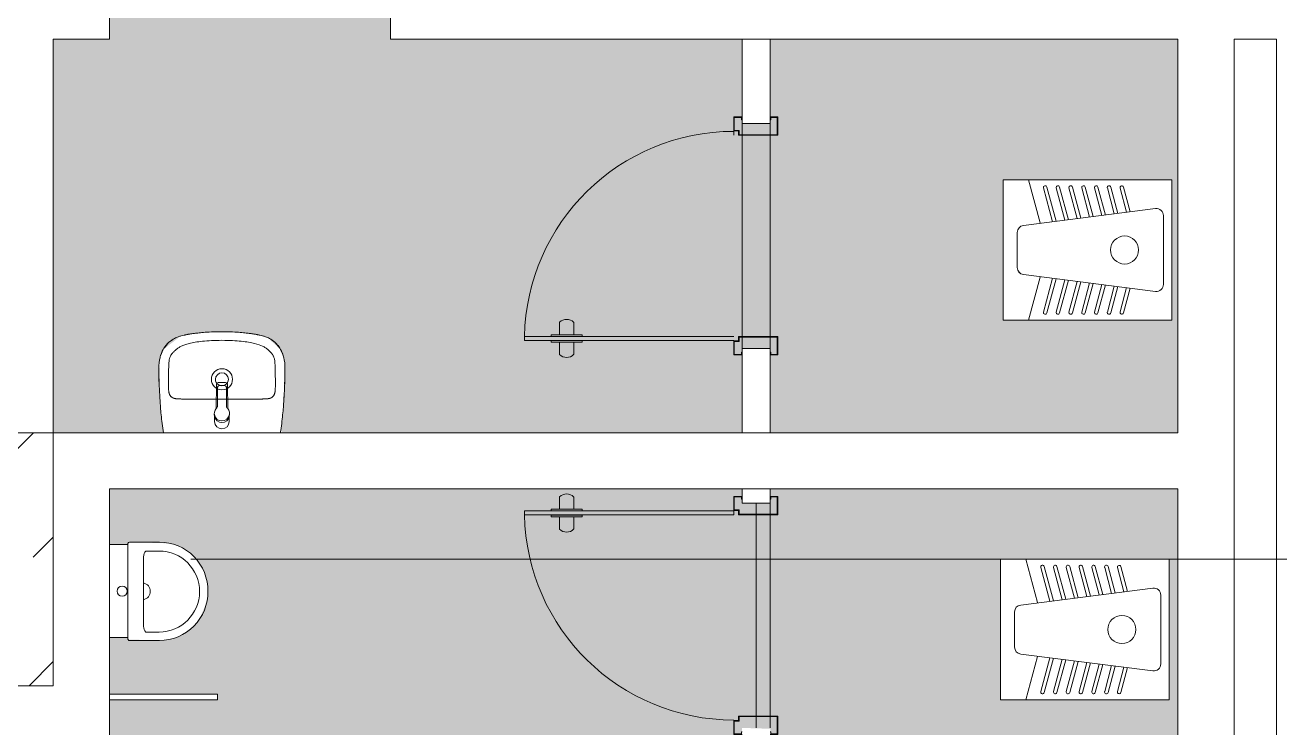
# Model space of a CAD drawing. Header units: metres. Extents: x -201 to 705, y -63 to 42.
# Drawn here: x 400.074 to 404.537, y -5.8 to -3.3 of the extents above; entities that cross this region are included whole.
import ezdxf

# ---------------------------------------------------------------- set-up
doc = ezdxf.new("R2010")
doc.units = ezdxf.units.M
doc.linetypes.add('Grid Line', pattern=[11.1125, 6.35, -1.5875, 1.5875, -1.5875])
for name, color, linetype, lineweight in [('A-----NPP', 7, 'Continuous', 9), ('A-DETLGEM', 7, 'Continuous', 9), ('A_AREA', 7, 'Continuous', 9), ('A_DOOR', 7, 'Continuous', 9), ('A_ELEVATION_2', 7, 'Continuous', 9), ('A_GRID', 7, 'Continuous', 9), ('A_RC', 7, 'Continuous', 9), ('A_WALL', 7, 'Continuous', 9), ('G-PLANOTM', 7, 'Continuous', 9), ('P-SANRFIM', 7, 'Continuous', 9)]:
    doc.layers.add(name, color=color, linetype=linetype, lineweight=lineweight)

# ---------------------------------------------------------------- blocks, each defined once
blk = doc.blocks.new('B1010_10_KOLON_DİKDÖRTGEN KESİT - 90x150mm-V169-_7_76 _10_76_ BİLET HOLÜ _FFL__ANAHTAR PLAN')
at = {"layer": 'A_RC', "true_color": 0x787878}
h = blk.add_hatch(dxfattribs=at)
h.set_pattern_fill('FP_6', color=8, style=0, pattern_type=2)
h.set_pattern_definition([(225, (-35, -5.2), (0.442281, -0.442281), []), (225, (-35.442, -5.2), (0.442281, -0.442281), [0.31274, -0.15637])])
h.paths.add_polyline_path([(-0.55, 0.45), (-0.75, 0.45), (-0.75, -0.45), (0.75, -0.45), (0.75, 0.45), (-0.1727, 0.45)])
at = {"layer": 'A_RC', "lineweight": 18}
for p, q in [((0.75, 0.45), (-0.75, 0.45)), ((-0.75, 0.45), (-0.75, -0.45)), ((0.75, -0.45), (0.75, 0.45)), ((-0.75, -0.45), (0.75, -0.45))]:
    blk.add_line(p, q, dxfattribs=at)
blk = doc.blocks.new('IC-TKN-M7-S22-000-10-A1-32-K-T-6C-200_rvt-2-_7_76 _10_76_ BİLET HOLÜ _FFL__ANAHTAR PLAN')
at = {"layer": 'A_RC', "lineweight": 9, "rotation": 180}
blk.add_blockref('B1010_10_KOLON_DİKDÖRTGEN KESİT - 90x150mm-V169-_7_76 _10_76_ BİLET HOLÜ _FFL__ANAHTAR PLAN', (-35, -5.2), dxfattribs=at)
blk = doc.blocks.new('C1030_50_LK1 80x210cm - LK1 80x210cm-3825670-_7_76 _10_76_ BİLET HOLÜ _FFL__ANAHTAR PLAN')
at = {"layer": 'A-DETLGEM'}
for p, q in [((0.3512, 0.7291), (0.3513, 0.6191)), ((0.3573, 0.7291), (0.3512, 0.7291)), ((0.3573, 0.6191), (0.3573, 0.7291)), ((0.3721, 0.6191), (0.372, 0.7291)), ((0.372, 0.7291), (0.378, 0.7291)), ((0.378, 0.7291), (0.3781, 0.6191)), ((0.3508, 0.6991), (0.3065, 0.6991)), ((0.378, 0.6991), (0.4223, 0.6991)), ((0.3508, 0.6491), (0.3065, 0.6491)), ((0.3781, 0.6491), (0.4223, 0.6491)), ((0.3513, 0.6191), (0.3573, 0.6191)), ((0.3781, 0.6191), (0.3721, 0.6191))]:
    blk.add_line(p, q, dxfattribs=at)
for centre, start, end in [((0.3335, 0.6741), 137.2381, 222.7619), ((0.3953, 0.6741), 317.2381, 42.7619)]:
    blk.add_arc(centre, 0.0368, start, end, dxfattribs=at)
at = {"layer": 'A_DOOR'}
for p, q in [((0.358, 0.8241), (0.358, 0.08)), ((0.372, 0.8241), (0.358, 0.8241)), ((0.372, 0.08), (0.372, 0.8241)), ((-0.3735, 0.08), (-0.4235, 0.08)), ((-0.4235, 0.08), (-0.4235, 0.05)), ((-0.4235, 0.05), (-0.4235, 0.08)), ((-0.4235, 0.08), (-0.3735, 0.08)), ((-0.4215, 0.052), (-0.4215, 0.078)), ((-0.4215, 0.078), (-0.3755, 0.078)), ((-0.3755, 0.078), (-0.4215, 0.078)), ((-0.4215, 0.078), (-0.4215, 0.052)), ((-0.4135, 0.052), (-0.4215, 0.052)), ((-0.4215, 0.052), (-0.4135, 0.052)), ((-0.4135, 0.05), (-0.4135, 0.052)), ((-0.4135, 0.052), (-0.4135, 0.05)), ((-0.3755, 0.078), (-0.3755, 0.0609)), ((-0.3755, 0.0609), (-0.3755, 0.078)), ((-0.3755, 0.0609), (-0.36, 0.0609)), ((-0.36, 0.0609), (-0.3755, 0.0609)), ((-0.3735, 0.0629), (-0.3735, 0.08)), ((-0.3735, 0.08), (-0.3735, 0.0629)), ((-0.358, 0.0629), (-0.3735, 0.0629)), ((-0.3735, 0.0629), (-0.358, 0.0629)), ((-0.36, 0.0609), (-0.36, -0.0746)), ((-0.358, -0.0766), (-0.358, 0.0629)), ((0.358, 0.08), (0.372, 0.08)), ((0.3735, 0.0629), (0.358, 0.0629)), ((0.358, 0.0629), (0.358, -0.0766)), ((0.358, 0.0629), (0.3735, 0.0629)), ((0.36, -0.0746), (0.36, 0.0609)), ((0.36, 0.0609), (0.3755, 0.0609)), ((0.3755, 0.0609), (0.36, 0.0609)), ((0.4235, 0.08), (0.3735, 0.08)), ((0.3735, 0.08), (0.3735, 0.0629)), ((0.3735, 0.0629), (0.3735, 0.08)), ((0.3735, 0.08), (0.4235, 0.08)), ((0.3755, 0.0609), (0.3755, 0.078)), ((0.3755, 0.078), (0.4215, 0.078)), ((0.3755, 0.078), (0.3755, 0.0609)), ((0.4215, 0.078), (0.3755, 0.078)), ((0.4215, 0.052), (0.4135, 0.052)), ((0.4135, 0.052), (0.4135, 0.05)), ((0.4135, 0.05), (0.4135, 0.052)), ((0.4135, 0.052), (0.4215, 0.052)), ((0.4215, 0.078), (0.4215, 0.052)), ((0.4215, 0.052), (0.4215, 0.078)), ((0.4235, 0.05), (0.4235, 0.08)), ((0.4235, 0.08), (0.4235, 0.05)), ((-0.4235, -0.05), (-0.4235, -0.0761)), ((-0.4235, -0.0761), (-0.4235, -0.05)), ((-0.423, -0.0766), (-0.358, -0.0766)), ((-0.358, -0.0766), (-0.423, -0.0766)), ((-0.4215, -0.0746), (-0.4215, -0.052)), ((-0.4215, -0.052), (-0.4135, -0.052)), ((-0.4135, -0.052), (-0.4215, -0.052)), ((-0.4215, -0.052), (-0.4215, -0.0746)), ((-0.36, -0.0746), (-0.4215, -0.0746)), ((-0.4215, -0.0746), (-0.36, -0.0746)), ((-0.4135, -0.052), (-0.4135, -0.05)), ((-0.4135, -0.05), (-0.4135, -0.052)), ((0.358, -0.0766), (0.423, -0.0766)), ((0.423, -0.0766), (0.358, -0.0766)), ((0.4215, -0.0746), (0.36, -0.0746)), ((0.36, -0.0746), (0.4215, -0.0746)), ((0.4135, -0.05), (0.4135, -0.052)), ((0.4135, -0.052), (0.4135, -0.05)), ((0.4135, -0.052), (0.4215, -0.052)), ((0.4215, -0.052), (0.4135, -0.052)), ((0.4215, -0.052), (0.4215, -0.0746)), ((0.4215, -0.0746), (0.4215, -0.052)), ((0.4235, -0.0761), (0.4235, -0.05)), ((0.4235, -0.05), (0.4235, -0.0761))]:
    blk.add_line(p, q, dxfattribs=at)
for centre, radius, start, end in [((0.3721, 0.08), 0.7441, 91.0768, 180), ((-0.423, -0.0761), 0.0005, 180, 270), ((-0.423, -0.0761), 0.0005, 180, 270), ((0.423, -0.0761), 0.0005, 270, 360), ((0.423, -0.0761), 0.0005, 270, 0)]:
    blk.add_arc(centre, radius, start, end, dxfattribs=at)
blk = doc.blocks.new('E2010_Alaturka Tuvalet - Alaturka Tuvalet-3344734-_7_76 _10_76_ BİLET HOLÜ _FFL__ANAHTAR PLAN')
at = {"layer": 'A-DETLGEM'}
for p, q in [((-0.25, 0.3916), (0.25, 0.3916)), ((-0.25, -0.2084), (-0.25, 0.3916)), ((0.25, 0.3916), (0.25, -0.2084)), ((-0.0872, 0.3198), (-0.1471, -0.1502)), ((0.0624, 0.3416), (-0.0624, 0.3416)), ((0.1471, -0.1502), (0.0872, 0.3198)), ((-0.0965, 0.2606), (-0.25, 0.3017)), ((0.0965, 0.2606), (0.25, 0.3017)), ((-0.224, 0.2364), (-0.102, 0.2037)), ((-0.1004, 0.2162), (-0.2208, 0.2484)), ((0.1004, 0.2162), (0.2208, 0.2484)), ((0.224, 0.2364), (0.102, 0.2037)), ((-0.224, 0.1909), (-0.1076, 0.1597)), ((-0.106, 0.1723), (-0.2208, 0.203)), ((0.106, 0.1723), (0.2208, 0.203)), ((0.224, 0.1909), (0.1076, 0.1597)), ((-0.224, 0.1455), (-0.1132, 0.1158)), ((-0.1116, 0.1283), (-0.2208, 0.1576)), ((0.1116, 0.1283), (0.2208, 0.1576)), ((0.224, 0.1455), (0.1132, 0.1158)), ((-0.1188, 0.0719), (-0.224, 0.1)), ((-0.2208, 0.1121), (-0.1172, 0.0844)), ((0.2208, 0.1121), (0.1172, 0.0844)), ((0.1188, 0.0719), (0.224, 0.1)), ((-0.1244, 0.0279), (-0.224, 0.0546)), ((-0.2208, 0.0667), (-0.1228, 0.0404)), ((0.2208, 0.0667), (0.1228, 0.0404)), ((0.1244, 0.0279), (0.224, 0.0546)), ((-0.224, 0.0091), (-0.13, -0.016)), ((-0.1284, -0.0035), (-0.2208, 0.0212)), ((0.1284, -0.0035), (0.2208, 0.0212)), ((0.224, 0.0091), (0.13, -0.016)), ((-0.1356, -0.06), (-0.224, -0.0363)), ((-0.134, -0.0475), (-0.2205, -0.0243)), ((0.134, -0.0475), (0.2205, -0.0243)), ((0.1356, -0.06), (0.224, -0.0363)), ((-0.1223, -0.1784), (0.1223, -0.1784)), ((0.25, -0.2084), (-0.25, -0.2084))]:
    blk.add_line(p, q, dxfattribs=at)
blk.add_circle((0, -0.04), 0.05, dxfattribs=at)
for centre, radius, start, end in [((-0.0624, 0.3166), 0.025, 90, 172.762), ((-0.0624, 0.3166), 0.025, 89.9802, 172.7323), ((0.0624, 0.3166), 0.025, 7.238, 90), ((-0.2224, 0.2424), 0.00625, 75.1037, 254.999), ((0.2224, 0.2424), 0.00625, 285.001, 104.8963), ((-0.2224, 0.197), 0.00625, 75.0782, 254.999), ((0.2224, 0.197), 0.00625, 285.001, 104.9218), ((-0.2224, 0.1515), 0.00625, 75.0884, 254.999), ((0.2224, 0.1515), 0.00625, 285.001, 104.9116), ((-0.2224, 0.1061), 0.00625, 75.0835, 254.999), ((0.2224, 0.1061), 0.00625, 285.001, 104.9165), ((-0.2224, 0.0606), 0.00625, 75.0742, 254.9991), ((0.2224, 0.0606), 0.00625, 285.0009, 104.9258), ((-0.2224, 0.0152), 0.00625, 75.0718, 254.999), ((0.2224, 0.0152), 0.00625, 285.001, 104.9282), ((-0.2221, -0.0303), 0.00625, 75.0899, 254.999), ((0.2221, -0.0303), 0.00625, 285.001, 104.9101), ((-0.1223, -0.1534), 0.025, 172.7195, 270), ((0.1223, -0.1534), 0.025, 270, 7.2773)]:
    blk.add_arc(centre, radius, start, end, dxfattribs=at)
at = {"layer": 'P-SANRFIM'}
for p, q in [((0.25, 0.3916), (-0.25, 0.3916)), ((-0.25, 0.3916), (-0.25, -0.2084)), ((0.25, -0.2084), (0.25, 0.3916)), ((-0.25, -0.2084), (0.25, -0.2084))]:
    blk.add_line(p, q, dxfattribs=at)
blk = doc.blocks.new('C1030_50_LK1 80x210cm - LK1 80x210cm-V160-_7_76 _10_76_ BİLET HOLÜ _FFL__ANAHTAR PLAN')
at = {"layer": 'A-DETLGEM'}
for p, q in [((-0.378, 0.7291), (-0.3781, 0.6191)), ((-0.372, 0.7291), (-0.378, 0.7291)), ((-0.3721, 0.6191), (-0.372, 0.7291)), ((-0.3573, 0.6191), (-0.3573, 0.7291)), ((-0.3573, 0.7291), (-0.3512, 0.7291)), ((-0.3512, 0.7291), (-0.3513, 0.6191)), ((-0.378, 0.6991), (-0.4223, 0.6991)), ((-0.3508, 0.6991), (-0.3065, 0.6991)), ((-0.3781, 0.6491), (-0.4223, 0.6491)), ((-0.3508, 0.6491), (-0.3065, 0.6491)), ((-0.3781, 0.6191), (-0.3721, 0.6191)), ((-0.3513, 0.6191), (-0.3573, 0.6191))]:
    blk.add_line(p, q, dxfattribs=at)
for centre, start, end in [((-0.3953, 0.6741), 137.2381, 222.7619), ((-0.3335, 0.6741), 317.2381, 42.7619)]:
    blk.add_arc(centre, 0.0368, start, end, dxfattribs=at)
at = {"layer": 'A_DOOR'}
for p, q in [((-0.3721, 0.8241), (-0.358, 0.8241)), ((-0.3721, 0.08), (-0.3721, 0.8241)), ((-0.358, 0.8241), (-0.358, 0.08)), ((-0.3735, 0.08), (-0.4235, 0.08)), ((-0.4235, 0.08), (-0.4235, 0.05)), ((-0.4235, 0.05), (-0.4235, 0.08)), ((-0.4235, 0.08), (-0.3735, 0.08)), ((-0.4215, 0.052), (-0.4215, 0.078)), ((-0.4215, 0.078), (-0.3755, 0.078)), ((-0.3755, 0.078), (-0.4215, 0.078)), ((-0.4215, 0.078), (-0.4215, 0.052)), ((-0.4135, 0.052), (-0.4215, 0.052)), ((-0.4215, 0.052), (-0.4135, 0.052)), ((-0.4135, 0.05), (-0.4135, 0.052)), ((-0.4135, 0.052), (-0.4135, 0.05)), ((-0.3755, 0.078), (-0.3755, 0.0609)), ((-0.3755, 0.0609), (-0.3755, 0.078)), ((-0.3755, 0.0609), (-0.36, 0.0609)), ((-0.36, 0.0609), (-0.3755, 0.0609)), ((-0.3735, 0.0629), (-0.3735, 0.08)), ((-0.3735, 0.08), (-0.3735, 0.0629)), ((-0.358, 0.0629), (-0.3735, 0.0629)), ((-0.3735, 0.0629), (-0.358, 0.0629)), ((-0.36, 0.0609), (-0.36, -0.0746)), ((-0.358, -0.0766), (-0.358, 0.0629)), ((0.358, 0.08), (0.372, 0.08)), ((0.3735, 0.0629), (0.358, 0.0629)), ((0.358, 0.0629), (0.358, -0.0766)), ((0.358, 0.0629), (0.3735, 0.0629)), ((0.36, -0.0746), (0.36, 0.0609)), ((0.36, 0.0609), (0.3755, 0.0609)), ((0.3755, 0.0609), (0.36, 0.0609)), ((0.4235, 0.08), (0.3735, 0.08)), ((0.3735, 0.08), (0.3735, 0.0629)), ((0.3735, 0.0629), (0.3735, 0.08)), ((0.3735, 0.08), (0.4235, 0.08)), ((0.3755, 0.0609), (0.3755, 0.078)), ((0.3755, 0.078), (0.4215, 0.078)), ((0.3755, 0.078), (0.3755, 0.0609)), ((0.4215, 0.078), (0.3755, 0.078)), ((0.4215, 0.052), (0.4135, 0.052)), ((0.4135, 0.052), (0.4135, 0.05)), ((0.4135, 0.05), (0.4135, 0.052)), ((0.4135, 0.052), (0.4215, 0.052)), ((0.4215, 0.078), (0.4215, 0.052)), ((0.4215, 0.052), (0.4215, 0.078)), ((0.4235, 0.05), (0.4235, 0.08)), ((0.4235, 0.08), (0.4235, 0.05)), ((-0.4235, -0.05), (-0.4235, -0.0761)), ((-0.4235, -0.0761), (-0.4235, -0.05)), ((-0.423, -0.0766), (-0.358, -0.0766)), ((-0.358, -0.0766), (-0.423, -0.0766)), ((-0.4215, -0.0746), (-0.4215, -0.052)), ((-0.4215, -0.052), (-0.4135, -0.052)), ((-0.4135, -0.052), (-0.4215, -0.052)), ((-0.4215, -0.052), (-0.4215, -0.0746)), ((-0.36, -0.0746), (-0.4215, -0.0746)), ((-0.4215, -0.0746), (-0.36, -0.0746)), ((-0.4135, -0.052), (-0.4135, -0.05)), ((-0.4135, -0.05), (-0.4135, -0.052)), ((0.358, -0.0766), (0.423, -0.0766)), ((0.423, -0.0766), (0.358, -0.0766)), ((0.4215, -0.0746), (0.36, -0.0746)), ((0.36, -0.0746), (0.4215, -0.0746)), ((0.4135, -0.05), (0.4135, -0.052)), ((0.4135, -0.052), (0.4135, -0.05)), ((0.4135, -0.052), (0.4215, -0.052)), ((0.4215, -0.052), (0.4135, -0.052)), ((0.4215, -0.052), (0.4215, -0.0746)), ((0.4215, -0.0746), (0.4215, -0.052)), ((0.4235, -0.0761), (0.4235, -0.05)), ((0.4235, -0.05), (0.4235, -0.0761))]:
    blk.add_line(p, q, dxfattribs=at)
for centre, radius, start, end in [((-0.3721, 0.08), 0.7441, 360, 88.9232), ((-0.423, -0.0761), 0.0005, 180, 270), ((-0.423, -0.0761), 0.0005, 180, 270), ((0.423, -0.0761), 0.0005, 270, 360), ((0.423, -0.0761), 0.0005, 270, 0)]:
    blk.add_arc(centre, radius, start, end, dxfattribs=at)
blk = doc.blocks.new('E2010_Lavabo - Lavabo-3555738-_7_76 _10_76_ BİLET HOLÜ _FFL__ANAHTAR PLAN')
at = {"layer": 'A-----NPP'}
for p, q in [((-0.2214, -0.1373), (-0.2206, -0.1196)), ((0.2206, -0.1196), (0.2214, -0.1373)), ((-0.2239, -0.1898), (-0.2231, -0.1728)), ((0.2231, -0.1728), (0.2239, -0.1898)), ((-0.2239, -0.19), (-0.2239, -0.2011)), ((0.2239, -0.19), (0.2239, -0.2011)), ((-0.2177, -0.2757), (-0.2124, -0.2873)), ((0.2177, -0.2757), (0.2124, -0.2873))]:
    blk.add_line(p, q, dxfattribs=at)
at = {"layer": 'A-----NPP', "flags": 128}
for points in [[(-0.2059, -0.3012), (-0.1896, -0.3208), (-0.175, -0.3311)], [(0.2059, -0.3012), (0.1896, -0.3208), (0.175, -0.3311)]]:
    blk.add_lwpolyline(points, dxfattribs=at)
at = {"layer": 'P-SANRFIM'}
for p, q in [((-0.026, -0.0396), (-0.026, -0.0582)), ((0.026, -0.0396), (0.026, -0.0582)), ((-0.0206, -0.0862), (-0.0199, -0.1712)), ((0.0206, -0.0863), (0.0199, -0.1712)), ((-0.0163, -0.0957), (-0.0163, -0.0926)), ((0.0163, -0.0926), (0.0163, -0.0957)), ((-0.2241, -0.2316), (-0.224, -0.2391)), ((-0.224, -0.2391), (-0.2232, -0.2491)), ((-0.2232, -0.2491), (-0.2217, -0.2589)), ((-0.2217, -0.2589), (-0.2202, -0.2662)), ((-0.2202, -0.2662), (-0.2192, -0.2702)), ((0.2192, -0.2702), (0.2202, -0.2662)), ((0.2202, -0.2662), (0.2217, -0.2589)), ((0.2217, -0.2589), (0.2232, -0.2491)), ((0.2232, -0.2491), (0.224, -0.2391)), ((0.224, -0.2391), (0.2241, -0.2316)), ((-0.2192, -0.2702), (-0.218, -0.2746)), ((-0.218, -0.2746), (-0.2153, -0.2825)), ((-0.2153, -0.2825), (-0.212, -0.2902)), ((-0.212, -0.2902), (-0.2088, -0.2962)), ((-0.2088, -0.2962), (-0.2049, -0.3029)), ((-0.2049, -0.3029), (-0.2024, -0.3063)), ((-0.2024, -0.3063), (-0.1998, -0.3098)), ((-0.1998, -0.3098), (-0.197, -0.313)), ((0.197, -0.313), (0.1998, -0.3098)), ((0.1998, -0.3098), (0.2024, -0.3063)), ((0.2024, -0.3063), (0.2049, -0.3029)), ((0.2049, -0.3029), (0.2088, -0.2962)), ((0.2088, -0.2962), (0.212, -0.2902)), ((0.212, -0.2902), (0.2153, -0.2825)), ((0.2153, -0.2825), (0.218, -0.2746)), ((0.218, -0.2746), (0.2192, -0.2702)), ((-0.197, -0.313), (-0.1942, -0.3162)), ((-0.1942, -0.3162), (-0.1886, -0.3217)), ((-0.1886, -0.3217), (-0.1831, -0.3261)), ((-0.1831, -0.3261), (-0.1781, -0.3298)), ((-0.1781, -0.3298), (-0.1734, -0.3327)), ((-0.1734, -0.3327), (-0.1692, -0.3352)), ((-0.1692, -0.3352), (-0.1652, -0.3371)), ((-0.1652, -0.3371), (-0.1615, -0.3388)), ((-0.1615, -0.3388), (-0.1552, -0.3415)), ((-0.1552, -0.3415), (-0.1499, -0.3432)), ((-0.1499, -0.3432), (-0.1476, -0.3439)), ((-0.1476, -0.3439), (-0.1411, -0.3459)), ((-0.1411, -0.3459), (-0.1346, -0.3472)), ((-0.1346, -0.3472), (-0.1325, -0.3476)), ((-0.1325, -0.3476), (-0.1306, -0.348)), ((-0.1306, -0.348), (-0.1287, -0.3484)), ((-0.1287, -0.3484), (-0.1269, -0.3487)), ((-0.1269, -0.3487), (-0.1251, -0.3491)), ((-0.1251, -0.3491), (-0.1232, -0.3494)), ((-0.1232, -0.3494), (-0.1214, -0.3497)), ((-0.1214, -0.3497), (-0.1196, -0.35)), ((-0.1196, -0.35), (-0.1177, -0.3503)), ((-0.1177, -0.3503), (-0.1158, -0.3507)), ((-0.1158, -0.3507), (-0.1137, -0.351)), ((-0.1137, -0.351), (-0.1115, -0.3513)), ((-0.1115, -0.3513), (-0.1091, -0.3517)), ((-0.1091, -0.3517), (-0.1065, -0.3521)), ((-0.1065, -0.3521), (-0.1036, -0.3525)), ((-0.1036, -0.3525), (-0.1005, -0.3529)), ((-0.1005, -0.3529), (-0.0972, -0.3534)), ((-0.0972, -0.3534), (-0.0937, -0.3538)), ((-0.0937, -0.3538), (-0.0899, -0.3543)), ((-0.0899, -0.3543), (-0.0857, -0.3547)), ((-0.0857, -0.3547), (-0.0813, -0.3552)), ((-0.0813, -0.3552), (-0.0764, -0.3557)), ((-0.0764, -0.3557), (-0.0711, -0.3562)), ((-0.0711, -0.3562), (-0.0654, -0.3567)), ((-0.0654, -0.3567), (-0.0593, -0.3572)), ((0.0593, -0.3572), (0.0654, -0.3567)), ((0.0654, -0.3567), (0.0711, -0.3562)), ((0.0711, -0.3562), (0.0764, -0.3557)), ((0.0764, -0.3557), (0.0813, -0.3552)), ((0.0813, -0.3552), (0.0857, -0.3547)), ((0.0857, -0.3547), (0.0899, -0.3543)), ((0.0899, -0.3543), (0.0937, -0.3538)), ((0.0937, -0.3538), (0.0972, -0.3534)), ((0.0972, -0.3534), (0.1005, -0.3529)), ((0.1005, -0.3529), (0.1036, -0.3525)), ((0.1036, -0.3525), (0.1065, -0.3521)), ((0.1065, -0.3521), (0.1091, -0.3517)), ((0.1091, -0.3517), (0.1115, -0.3513)), ((0.1115, -0.3513), (0.1137, -0.351)), ((0.1137, -0.351), (0.1158, -0.3507)), ((0.1158, -0.3507), (0.1177, -0.3503)), ((0.1177, -0.3503), (0.1196, -0.35)), ((0.1196, -0.35), (0.1214, -0.3497)), ((0.1214, -0.3497), (0.1232, -0.3494)), ((0.1232, -0.3494), (0.1251, -0.3491)), ((0.1251, -0.3491), (0.1269, -0.3487)), ((0.1269, -0.3487), (0.1287, -0.3484)), ((0.1287, -0.3484), (0.1306, -0.348)), ((0.1306, -0.348), (0.1325, -0.3476)), ((0.1325, -0.3476), (0.1346, -0.3472)), ((0.1346, -0.3472), (0.1411, -0.3459)), ((0.1411, -0.3459), (0.1476, -0.3439)), ((0.1476, -0.3439), (0.1499, -0.3432)), ((0.1499, -0.3432), (0.1552, -0.3415)), ((0.1552, -0.3415), (0.1615, -0.3388)), ((0.1615, -0.3388), (0.1652, -0.3371)), ((0.1652, -0.3371), (0.1692, -0.3352)), ((0.1692, -0.3352), (0.1734, -0.3327)), ((0.1734, -0.3327), (0.1781, -0.3298)), ((0.1781, -0.3298), (0.1831, -0.3261)), ((0.1831, -0.3261), (0.1886, -0.3217)), ((0.1886, -0.3217), (0.1942, -0.3162)), ((0.1942, -0.3162), (0.197, -0.313)), ((-0.0593, -0.3572), (-0.0526, -0.3577)), ((-0.0526, -0.3577), (-0.0453, -0.3581)), ((-0.0453, -0.3581), (-0.0375, -0.3585)), ((-0.0375, -0.3585), (-0.0332, -0.3587)), ((-0.0332, -0.3587), (-0.0289, -0.3588)), ((-0.0289, -0.3588), (-0.0242, -0.359)), ((-0.0242, -0.359), (-0.0196, -0.3591)), ((-0.0196, -0.3591), (-0.0145, -0.3592)), ((-0.0145, -0.3592), (-0.0094, -0.3593)), ((-0.0094, -0.3593), (0, -0.3594)), ((0, -0.3594), (0.0094, -0.3593)), ((0.0094, -0.3593), (0.0145, -0.3592)), ((0.0145, -0.3592), (0.0196, -0.3591)), ((0.0196, -0.3591), (0.0242, -0.359)), ((0.0242, -0.359), (0.0289, -0.3588)), ((0.0289, -0.3588), (0.0332, -0.3587)), ((0.0332, -0.3587), (0.0375, -0.3585)), ((0.0375, -0.3585), (0.0453, -0.3581)), ((0.0453, -0.3581), (0.0526, -0.3577)), ((0.0526, -0.3577), (0.0593, -0.3572))]:
    blk.add_line(p, q, dxfattribs=at)
for centre, radius, start, end in [((0, -0.0689), 0.027, 6.834, 173.166), ((0, -0.0396), 0.026, 0, 180), ((0, -0.0623), 0.0263, 9.1726, 170.8274), ((0.0042, -0.0669), 0.0315, 163.8158, 217.8421), ((0, -0.0688), 0.027, 220.2512, 228.2312), ((-0.0213, -0.0926), 0.00496, 0.4687, 48.2312), ((0.0213, -0.0926), 0.00494, 131.6153, 179.6699), ((0.0002, -0.0689), 0.0269, 311.6153, 319.6163), ((-0.0042, -0.0669), 0.0315, 322.1579, 16.1842), ((13.686, -0.0222), 13.7026, 180.30757, 180.58661), ((-8.383, -0.0635), 8.3994, 359.3251, 359.78031), ((0, -0.1901), 0.0376, 0, 180), ((0, -0.1901), 0.0231, 360, 180), ((-0.0128, -0.1712), 0.00707, 180, 270), ((-0.0089, -0.1604), 0.0072, 196.878, 264.1709), ((0, -0.0838), 0.0952, 262.2888, 277.7112), ((0, -0.073), 0.095, 264.1709, 275.8336), ((0.0089, -0.1604), 0.00719, 275.8336, 343.1486), ((0.0128, -0.1712), 0.00707, 270, 360), ((0, -0.1901), 0.0376, 180, 0), ((0, -0.1901), 0.0231, 180, 360)]:
    blk.add_arc(centre, radius, start, end, dxfattribs=at)
for points, knots in [([(-0.2076, 0), (-0.2095, -0.0114), (-0.2127, -0.0334), (-0.2173, -0.0739), (-0.2196, -0.1045), (-0.2209, -0.1269), (-0.2214, -0.1374), (-0.2219, -0.1454), (-0.2222, -0.1515), (-0.2224, -0.1559), (-0.2226, -0.1603), (-0.2228, -0.1645), (-0.223, -0.1686), (-0.2231, -0.1728), (-0.2233, -0.177), (-0.2234, -0.1811), (-0.2236, -0.1853), (-0.2237, -0.1897), (-0.2238, -0.1942), (-0.2239, -0.1988), (-0.224, -0.2036), (-0.2241, -0.2103), (-0.2241, -0.2195), (-0.2241, -0.2274), (-0.2241, -0.2316)], [0, 0, 0, 0, 0.1, 0.2, 0.4, 0.45, 0.5, 0.55, 0.575, 0.6, 0.625, 0.65, 0.675, 0.7, 0.725, 0.75, 0.775, 0.8, 0.825, 0.85, 0.875, 0.9, 0.95, 1, 1, 1, 1]), ([(0.2241, -0.2316), (0.2241, -0.2274), (0.2241, -0.2195), (0.2241, -0.2103), (0.224, -0.2036), (0.2239, -0.1988), (0.2238, -0.1942), (0.2237, -0.1897), (0.2236, -0.1853), (0.2234, -0.1811), (0.2233, -0.177), (0.2231, -0.1728), (0.223, -0.1686), (0.2228, -0.1645), (0.2226, -0.1603), (0.2224, -0.1559), (0.2222, -0.1515), (0.2219, -0.1454), (0.2214, -0.1374), (0.2209, -0.1269), (0.22, -0.112), (0.2186, -0.0914), (0.2162, -0.0638), (0.2127, -0.0334), (0.2095, -0.0114), (0.2076, 0)], [0, 0, 0, 0, 0.05, 0.1, 0.125, 0.15, 0.175, 0.2, 0.225, 0.25, 0.275, 0.3, 0.325, 0.35, 0.375, 0.4, 0.425, 0.45, 0.5, 0.55, 0.6, 0.7, 0.8, 0.9, 1, 1, 1, 1]), ([(0, -0.1192), (-0.0091, -0.1192), (-0.0263, -0.1192), (-0.0493, -0.1192), (-0.0661, -0.1193), (-0.0782, -0.1193), (-0.0867, -0.1193), (-0.0946, -0.1194), (-0.1018, -0.1194), (-0.1086, -0.1194), (-0.1148, -0.1195), (-0.1206, -0.1196), (-0.1258, -0.1196), (-0.1306, -0.1197), (-0.135, -0.1197), (-0.139, -0.1198), (-0.1426, -0.1199), (-0.1458, -0.12), (-0.1488, -0.1201), (-0.1514, -0.1202), (-0.1537, -0.1203), (-0.1557, -0.1204), (-0.1576, -0.1205), (-0.1593, -0.1206), (-0.1607, -0.1207), (-0.1619, -0.1209), (-0.1631, -0.121), (-0.1642, -0.1211), (-0.1651, -0.1213), (-0.1659, -0.1215), (-0.1668, -0.1216), (-0.1677, -0.1218), (-0.1685, -0.1219), (-0.1692, -0.1221), (-0.1698, -0.1222), (-0.1702, -0.1224), (-0.1707, -0.1225), (-0.1713, -0.1227), (-0.1721, -0.1229), (-0.173, -0.1232), (-0.1737, -0.1235), (-0.1743, -0.1238), (-0.1752, -0.1243), (-0.1767, -0.1252), (-0.1785, -0.1264), (-0.1806, -0.1282), (-0.1825, -0.1302), (-0.1838, -0.1319), (-0.1847, -0.1332), (-0.1853, -0.1342), (-0.1858, -0.1352), (-0.1863, -0.1362), (-0.1866, -0.137), (-0.1869, -0.1377), (-0.187, -0.1382), (-0.1872, -0.1387), (-0.1874, -0.1394), (-0.1877, -0.1402), (-0.1879, -0.1412), (-0.1882, -0.1426), (-0.1886, -0.1443), (-0.1889, -0.1464), (-0.1892, -0.1486), (-0.1895, -0.1518), (-0.1899, -0.1578), (-0.19, -0.1663), (-0.19, -0.1775), (-0.19, -0.1874), (-0.1899, -0.1983), (-0.1899, -0.2096), (-0.1897, -0.221), (-0.1894, -0.2319), (-0.189, -0.2419), (-0.1884, -0.2503), (-0.1876, -0.2573), (-0.1866, -0.2631), (-0.1852, -0.2679), (-0.1835, -0.2721), (-0.1818, -0.2752), (-0.1802, -0.2776), (-0.1784, -0.28), (-0.1759, -0.2831), (-0.1723, -0.287), (-0.1684, -0.2909), (-0.1641, -0.2949), (-0.1597, -0.2986), (-0.1535, -0.3032), (-0.1418, -0.3102), (-0.1193, -0.318), (-0.0726, -0.3261), (-0.0268, -0.3287), (0, -0.3287)], [0, 0, 0, 0, 0.009259, 0.018519, 0.027778, 0.032407, 0.037037, 0.041667, 0.046296, 0.050926, 0.055556, 0.060185, 0.064815, 0.069444, 0.074074, 0.078704, 0.083333, 0.087963, 0.092593, 0.097222, 0.101852, 0.106481, 0.111111, 0.115741, 0.12037, 0.125, 0.12963, 0.134259, 0.138889, 0.143519, 0.148148, 0.152778, 0.157407, 0.162037, 0.164352, 0.166667, 0.168981, 0.171296, 0.175926, 0.180556, 0.18287, 0.185185, 0.189815, 0.194444, 0.203704, 0.212963, 0.222222, 0.231481, 0.236111, 0.240741, 0.24537, 0.25, 0.25463, 0.256944, 0.259259, 0.261574, 0.263889, 0.268519, 0.273148, 0.277778, 0.287037, 0.296296, 0.305556, 0.314815, 0.333333, 0.37037, 0.388889, 0.407407, 0.425926, 0.444444, 0.462963, 0.481481, 0.5, 0.518519, 0.537037, 0.555556, 0.574074, 0.592593, 0.611111, 0.62037, 0.62963, 0.648148, 0.666667, 0.685185, 0.703704, 0.722222, 0.740741, 0.777778, 0.851852, 0.925926, 1, 1, 1, 1]), ([(0, -0.3287), (0.0268, -0.3287), (0.0726, -0.3261), (0.1115, -0.3193), (0.1328, -0.3133), (0.1452, -0.3082), (0.1535, -0.3032), (0.1597, -0.2986), (0.1641, -0.2949), (0.1684, -0.2909), (0.1723, -0.287), (0.1759, -0.2831), (0.1784, -0.28), (0.1802, -0.2776), (0.1818, -0.2752), (0.1842, -0.2708), (0.1862, -0.265), (0.1876, -0.2573), (0.1884, -0.2503), (0.189, -0.2419), (0.1894, -0.2319), (0.1897, -0.221), (0.1899, -0.2058), (0.19, -0.1907), (0.19, -0.1775), (0.19, -0.1691), (0.1899, -0.1621), (0.1898, -0.1561), (0.1895, -0.1509), (0.1891, -0.1471), (0.1886, -0.1446), (0.1884, -0.1433), (0.1882, -0.1422), (0.1879, -0.1412), (0.1877, -0.1402), (0.1874, -0.1394), (0.1872, -0.1387), (0.187, -0.138), (0.1867, -0.1372), (0.1863, -0.1362), (0.1858, -0.1352), (0.1853, -0.1342), (0.1847, -0.1332), (0.1838, -0.1319), (0.1825, -0.1302), (0.1806, -0.1282), (0.1785, -0.1264), (0.1767, -0.1252), (0.1752, -0.1243), (0.1743, -0.1238), (0.1737, -0.1235), (0.173, -0.1232), (0.1721, -0.1229), (0.1713, -0.1227), (0.1707, -0.1225), (0.1702, -0.1224), (0.1698, -0.1222), (0.1692, -0.1221), (0.1685, -0.1219), (0.1677, -0.1218), (0.1668, -0.1216), (0.1659, -0.1215), (0.1651, -0.1213), (0.1642, -0.1211), (0.1631, -0.121), (0.1619, -0.1209), (0.1607, -0.1207), (0.1593, -0.1206), (0.1576, -0.1205), (0.1557, -0.1204), (0.1537, -0.1203), (0.1514, -0.1202), (0.1488, -0.1201), (0.1458, -0.12), (0.1426, -0.1199), (0.139, -0.1198), (0.135, -0.1197), (0.1306, -0.1197), (0.1258, -0.1196), (0.1206, -0.1196), (0.1148, -0.1195), (0.1086, -0.1194), (0.1018, -0.1194), (0.0946, -0.1194), (0.0867, -0.1193), (0.0782, -0.1193), (0.0661, -0.1193), (0.0493, -0.1192), (0.0263, -0.1192), (0.0091, -0.1192), (0, -0.1192)], [0, 0, 0, 0, 0.074074, 0.148148, 0.185185, 0.222222, 0.259259, 0.277778, 0.296296, 0.314815, 0.333333, 0.351852, 0.37037, 0.37963, 0.388889, 0.407407, 0.444444, 0.462963, 0.481481, 0.5, 0.518519, 0.537037, 0.555556, 0.592593, 0.611111, 0.62963, 0.648148, 0.666667, 0.685185, 0.703704, 0.712963, 0.717593, 0.722222, 0.726852, 0.731481, 0.736111, 0.738426, 0.740741, 0.74537, 0.75, 0.75463, 0.759259, 0.763889, 0.768519, 0.777778, 0.787037, 0.796296, 0.805556, 0.810185, 0.814815, 0.81713, 0.819444, 0.824074, 0.828704, 0.831019, 0.833333, 0.835648, 0.837963, 0.842593, 0.847222, 0.851852, 0.856481, 0.861111, 0.865741, 0.87037, 0.875, 0.87963, 0.884259, 0.888889, 0.893519, 0.898148, 0.902778, 0.907407, 0.912037, 0.916667, 0.921296, 0.925926, 0.930556, 0.935185, 0.939815, 0.944444, 0.949074, 0.953704, 0.958333, 0.962963, 0.967593, 0.972222, 0.981481, 0.990741, 1, 1, 1, 1])]:
    blk.add_open_spline(points, degree=3, knots=knots, dxfattribs=at)
blk = doc.blocks.new('D2010_60_Pisuvar1 - D2010_60_Pisuvar 2-4005359-_7_76 _10_76_ BİLET HOLÜ _FFL__ANAHTAR PLAN')
at = {"layer": 'G-PLANOTM'}
for p, q in [((-0.0508, 0.4525), (-0.0508, 0.3459)), ((-0.0191, 0.4045), (-0.0191, 0.4513)), ((0.2691, 0.4045), (0.2691, 0.4513)), ((0.299, 0.3459), (0.299, 0.4525)), ((0.001, 0.3964), (0.125, 0.3964)), ((0.249, 0.3964), (0.125, 0.3964)), ((-0.0458, 0.3408), (-0.042, 0.3408)), ((0.2889, 0.3408), (-0.042, 0.3408)), ((-0.042, 0.3408), (-0.042, 0.275)), ((0.2889, 0.275), (0.2889, 0.3408)), ((0.2889, 0.3408), (0.2939, 0.3408)), ((-0.042, 0.275), (0.1314, 0.275)), ((0.1508, 0.275), (0.1008, 0.275)), ((0.1314, 0.275), (0.2889, 0.275))]:
    blk.add_line(p, q, dxfattribs=at)
blk.add_circle((0.1237, 0.3202), 0.0178, dxfattribs=at)
for centre, radius, start, end in [((0.1216, 0.4525), 0.1725, 89.187, 180), ((0.1265, 0.4525), 0.1725, 360, 90.813), ((0.125, 0.4513), 0.1441, 90, 180), ((0.125, 0.4513), 0.1441, 360, 90), ((0.001, 0.4253), 0.029, 226, 270), ((0.1241, 0.3893), 0.0308, 13.1809, 166.8191), ((0.249, 0.4253), 0.029, 270, 314), ((-0.0458, 0.3459), 0.00508, 180, 270), ((0.2939, 0.3459), 0.00508, 270, 0)]:
    blk.add_arc(centre, radius, start, end, dxfattribs=at)
blk = doc.blocks.new('E2010_Pisuvar Bölücü Duvar - Pisuvar Bölücü Duvar-2459149-_7_76 _10_76_ BİLET HOLÜ _FFL__ANAHTAR PLAN')
at = {"layer": 'P-SANRFIM'}
for p, q in [((-0.01, 0), (-0.01, -0.3844)), ((0.01, 0), (0.01, -0.3844)), ((0.01, -0.3844), (-0.01, -0.3844))]:
    blk.add_line(p, q, dxfattribs=at)

msp = doc.modelspace()

# ---------------------------------------------------------------- hatches: boundary and pattern name
at = {"layer": 'A_AREA', "true_color": 0xf5daa0}
h = msp.add_hatch(color=41, dxfattribs=at)
h.paths.add_polyline_path([(400.5666, -4.75), (400.5666, -4.7484), (400.5543, -4.6344), (400.5521, -4.4955), (400.5561, -4.4778), (400.5657, -4.4538), (400.6179, -4.4139), (400.6269, -4.4061), (400.6932, -4.3948), (400.789, -4.3908), (400.8836, -4.3983), (400.9244, -4.4085), (400.9244, -4.4068), (400.9397, -4.4145), (400.9833, -4.4538), (400.9977, -4.5009), (400.9982, -4.5605), (400.9889, -4.7), (400.987, -4.75), (402.6245, -4.75), (402.6245, -4.45), (402.7245, -4.45), (402.7245, -4.75), (404.1745, -4.75), (404.1745, -3.35), (402.7245, -3.35), (402.7245, -3.65), (402.6245, -3.65), (402.6245, -3.35), (401.3745, -3.35), (401.3745, -3.25), (400.3745, -3.25), (400.3745, -3.35), (400.1745, -3.35), (400.1745, -4.75), (400.562, -4.75)])
h.paths.add_polyline_path([(404.1471, -4.35), (403.5528, -4.35), (403.5528, -3.85), (404.1528, -3.85), (404.1528, -4.35)])
at = {"layer": 'A_AREA', "true_color": 0xf5bf94}
h = msp.add_hatch(color=31, dxfattribs=at)
h.paths.add_polyline_path([(403.1995, -9.75), (404.1995, -9.75), (404.1995, -9.65), (404.3495, -9.65), (404.3495, -7.15), (402.6245, -7.15), (402.6245, -6.9), (402.7245, -6.9), (402.7245, -7.05), (404.1745, -7.05), (404.1745, -6.6926), (404.141, -6.7046), (404.1372, -6.7183), (403.9528, -6.7312), (403.8409, -6.7301), (403.7575, -6.719), (403.7333, -6.7048), (403.7156, -6.6809), (403.7042, -6.6425), (403.6971, -6.5718), (403.6994, -6.493), (403.7127, -6.4259), (403.7286, -6.3995), (403.754, -6.3823), (403.7866, -6.3753), (403.8561, -6.369), (403.9642, -6.3692), (404.141, -6.382), (404.141, -6.399), (404.1745, -6.4074), (404.1745, -6.05), (402.7245, -6.05), (402.7245, -6.1), (402.6245, -6.1), (402.6245, -5.8), (402.7245, -5.803), (402.7245, -5.95), (404.1745, -5.95), (404.1745, -4.95), (402.7245, -4.95), (402.7245, -5), (402.6245, -5), (402.6245, -4.95), (400.3745, -4.95), (400.3745, -5.148), (400.4403, -5.148), (400.4454, -5.1392), (400.5907, -5.1436), (400.6275, -5.1565), (400.6604, -5.1774), (400.6877, -5.2052), (400.7082, -5.2384), (400.7206, -5.2753), (400.7245, -5.3141), (400.7206, -5.3528), (400.6962, -5.4091), (400.6877, -5.4229), (400.6604, -5.4507), (400.6275, -5.4716), (400.5907, -5.4846), (400.552, -5.489), (400.4437, -5.4855), (400.4403, -5.4789), (400.3745, -5.4789), (400.3745, -5.68), (400.7589, -5.68), (400.7589, -5.7), (400.3745, -5.7), (400.3745, -5.903), (400.4403, -5.903), (400.4454, -5.8942), (400.5907, -5.8986), (400.6275, -5.9115), (400.6604, -5.9324), (400.6877, -5.9602), (400.7082, -5.9934), (400.7206, -6.0303), (400.7237, -6.0764), (400.7206, -6.1078), (400.7082, -6.1448), (400.6877, -6.1779), (400.6604, -6.2057), (400.6275, -6.2266), (400.5907, -6.2396), (400.552, -6.244), (400.4454, -6.244), (400.4403, -6.2339), (400.3745, -6.2339), (400.3745, -6.43), (400.7589, -6.43), (400.7589, -6.45), (400.3745, -6.45), (400.3745, -7.1), (401.0245, -7.1), (401.0245, -8.85), (403.0495, -8.85), (403.0495, -9.65), (403.1995, -9.65)])
h.paths.add_polyline_path([(404.1434, -5.7), (403.5434, -5.7), (403.5434, -5.2), (404.1434, -5.2), (404.1434, -5.6775)])
h.paths.add_polyline_path([(402.6116, -5.042), (402.6136, -5.04), (402.6136, -5.042)])

# ---------------------------------------------------------------- linework, layer by layer
at = {"layer": 'A_ELEVATION_2'}
for p, q in [((402.7245, -3.35), (402.6245, -3.35)), ((402.6245, -4.75), (402.7245, -4.75)), ((402.7245, -4.95), (402.6245, -4.95))]:
    msp.add_line(p, q, dxfattribs=at)
at = {"layer": 'A_GRID', "color": 253, "linetype": 'Grid Line', "true_color": 0xaaaaaa}
msp.add_line((451.4644, -5.2), (238.6379, -5.2), dxfattribs=at)
at = {"layer": 'A_RC'}
for p, q in [((402.6245, -3.6902), (402.6245, -3.65)), ((402.7245, -3.65), (402.7245, -3.69)), ((402.6245, -4.408), (402.6245, -3.692)), ((402.7245, -3.6916), (402.7245, -4.4084)), ((402.6245, -4.45), (402.6245, -4.4098)), ((402.7245, -4.41), (402.7245, -4.45)), ((402.6745, -5.8), (402.6745, -5)), ((402.7245, -5), (402.7245, -5.04)), ((402.7245, -5.0416), (402.7245, -5.7584)), ((402.7245, -5.76), (402.7245, -5.8))]:
    msp.add_line(p, q, dxfattribs=at)
at = {"layer": 'A_WALL', "lineweight": 18}
for p, q in [((400.3745, -3.35), (400.3745, -3.15)), ((401.3745, -3.15), (401.3745, -3.35)), ((400.1745, -4.75), (400.1745, -3.35)), ((400.1745, -3.35), (400.3745, -3.35)), ((401.3745, -3.35), (402.6245, -3.35)), ((402.6245, -3.35), (402.6245, -3.65)), ((402.7245, -3.35), (404.1745, -3.35)), ((402.7245, -3.65), (402.7245, -3.35)), ((404.1745, -3.35), (404.1745, -4.75)), ((404.3745, -6.95), (404.3745, -3.35)), ((404.3745, -3.35), (404.5245, -3.35)), ((404.5245, -3.35), (404.5245, -6.95)), ((402.6245, -3.65), (402.7245, -3.65)), ((402.6245, -4.45), (402.6245, -4.75)), ((402.7245, -4.45), (402.6245, -4.45)), ((402.7245, -4.75), (402.7245, -4.45)), ((402.6245, -4.75), (400.1745, -4.75)), ((404.1745, -4.75), (402.7245, -4.75)), ((400.3745, -4.95), (402.6245, -4.95)), ((400.3745, -5.148), (400.3745, -4.95)), ((402.6245, -4.95), (402.6245, -5)), ((402.7245, -4.95), (404.1745, -4.95)), ((402.7245, -5), (402.7245, -4.95)), ((404.1745, -4.95), (404.1745, -5.95)), ((402.6245, -5), (402.7245, -5)), ((400.3745, -5.903), (400.3745, -5.4789))]:
    msp.add_line(p, q, dxfattribs=at)

# ---------------------------------------------------------------- block references
at = {"lineweight": 5}
msp.add_blockref('IC-TKN-M7-S22-000-10-A1-32-K-T-6C-200_rvt-2-_7_76 _10_76_ BİLET HOLÜ _FFL__ANAHTAR PLAN', (434.4245, 0), dxfattribs=at)
at = {"layer": 'A_DOOR', "rotation": 90}
for name, p in [('C1030_50_LK1 80x210cm - LK1 80x210cm-V160-_7_76 _10_76_ BİLET HOLÜ _FFL__ANAHTAR PLAN', (402.6745, -4.05)), ('C1030_50_LK1 80x210cm - LK1 80x210cm-3825670-_7_76 _10_76_ BİLET HOLÜ _FFL__ANAHTAR PLAN', (402.6745, -5.4))]:
    msp.add_blockref(name, p, dxfattribs=at)
at = {"layer": 'P-SANRFIM'}
for name, p, rotation in [('E2010_Alaturka Tuvalet - Alaturka Tuvalet-3344734-_7_76 _10_76_ BİLET HOLÜ _FFL__ANAHTAR PLAN', (403.9445, -4.1), 89.99999999999987), ('E2010_Lavabo - Lavabo-3555738-_7_76 _10_76_ BİLET HOLÜ _FFL__ANAHTAR PLAN', (400.7745, -4.75), 180), ('D2010_60_Pisuvar1 - D2010_60_Pisuvar 2-4005359-_7_76 _10_76_ BİLET HOLÜ _FFL__ANAHTAR PLAN', (400.0995, -5.19), 269.9999999999999), ('E2010_Alaturka Tuvalet - Alaturka Tuvalet-3344734-_7_76 _10_76_ BİLET HOLÜ _FFL__ANAHTAR PLAN', (403.935, -5.45), 89.99999999999984), ('E2010_Pisuvar Bölücü Duvar - Pisuvar Bölücü Duvar-2459149-_7_76 _10_76_ BİLET HOLÜ _FFL__ANAHTAR PLAN', (400.3745, -5.69), 89.9999999999999)]:
    msp.add_blockref(name, p, dxfattribs=dict(at, rotation=rotation))

doc.saveas('drawing.dxf')
